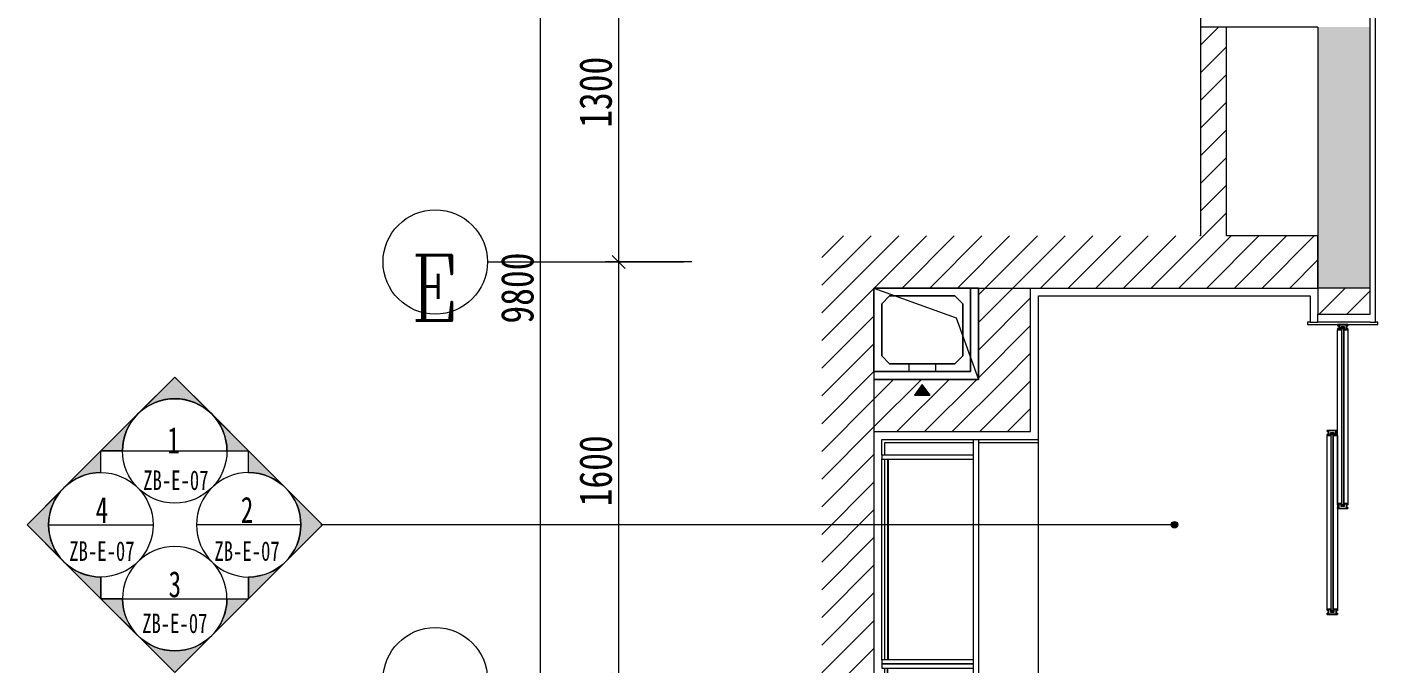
# Model space of a CAD drawing. Header units: millimetres. Extents: x 2743 to 23161, y 1473 to 16816.
# Drawn here: x 2747 to 7920, y 7395 to 9835 of the extents above; entities that cross this region are included whole.
import ezdxf

# ---------------------------------------------------------------- set-up
doc = ezdxf.new("R2010")
doc.units = ezdxf.units.MM
for name, color, linetype, lineweight, true_color in [('A-ANNO-DIMS-1', 7, 'Continuous', 13, 0x008000), ('A-DETL-1', 7, 'Continuous', 18, 0x848400), ('A-DETL-GENF-5', 9, 'Continuous', 5, 0x808080), ('A-DETL-GENF-7', 7, 'Continuous', 5, 0xff8000), ('A-DETL-GENF-8', 7, 'Continuous', 5, 0x656565), ('A-DOOR', 30, 'Continuous', 9, 0xff7f00), ('A-新建墙体', 7, 'Continuous', 18, 0x848400), ('A-新建墙体-1', 9, 'Continuous', 18, 0x808080), ('A-新建墙体-2', 9, 'Continuous', 5, 0x808080), ('A-新建墙体-3', 7, 'Continuous', 9, 0xff8080), ('G-ANNO-SYMB-1', 7, 'Continuous', 5, 0x008000), ('G-ANNO-SYMB-2', 7, 'Continuous', 5, 0xc0c0c0), ('G-ANNO-TEXT-1', 7, 'Continuous', 5, 0x008000), ('Q-CASE', 7, 'Continuous', 9, 0x7f5f3f), ('Q-CASE-1', 7, 'Continuous', 9, 0x7f603f), ('Q-CASE-2', 7, 'Continuous', 5, 0x7f603f), ('Q-CASE-3', 7, 'Continuous', 5, 0x7f5f3f), ('Q-SPCQ-1', 7, 'Continuous', 18, 0x848400), ('S-GRID-1', 7, 'Continuous', 13, 0xc0c0c0), ('S-GRID-IDEN', 7, 'Continuous', 5, 0xc0c0c0), ('S-GRID-IDEN-1', 7, 'Continuous', 5, 0x008000)]:
    doc.layers.add(name, color=color, linetype=linetype, lineweight=lineweight, true_color=true_color)
doc.styles.add('Complex', font='complex_.ttf', dxfattribs={"width": 0.8, "height": 250})
doc.styles.add('华文细黑', font='STXIHEI.TTF', dxfattribs={"width": 0.7, "height": 75})
doc.styles.add('华文细黑_1', font='STXIHEI.TTF', dxfattribs={"width": 0.7, "height": 100})
doc.styles.add('宋体', font='', dxfattribs={"width": 0.8, "height": 125})
doc.styles.get('宋体').set_extended_font_data('SimSun')
doc.dimstyles.new('轴网尺寸标注', dxfattribs={"dimscale": 304.8, "dimtxt": 157.261586, "dimasz": 0.164042, "dimexe": 0.164042, "dimexo": 0.0625, "dimgap": 0.082021, "dimtad": 1, "dimdec": 0, "dimzin": 0, "dimdsep": 46, "dimtxsty": '宋体', "dimblk1": 'OBLIQUE', "dimblk2": 'OBLIQUE', "dimsah": 1, "dimcen": 0.09, "dimdle": 0.164042, "dimazin": 0, "dimtfac": 1, "dimtdec": 4, "dimtix": 1, "dimtmove": 0, "dimatfit": 3, "dimfxl": 0.984252, "dimfxlon": 1, "dimtvp": 1, "dimtolj": 1, "dimtzin": 0, "dimlwd": 13, "dimlwe": 13, "dimarcsym": 2})
pattern_1 = [(45, (7626.65, 1984.6), (-53.033, 53.033), [])]
pattern_2 = [(314.454, (-1808082.486, -492979.156), (529.996800693349, -540.002740038247), [7.071, -1477.92]), (45, (-1808082.486, -492989.156), (9.9999041, 19.9998082), [7.004, -21.281]), (314.454, (-1808082.486, -492989.156), (529.996800693349, -540.002740038247), [7.071, -1477.92]), (45, (-1808082.486, -492999.156), (9.9999041, 19.9998082), [7.004, -21.281])]

# ---------------------------------------------------------------- blocks, each defined once
blk = doc.blocks.new('JZ-I-L型台面_薄台面 - 标准-14989255-02平面布置及立面索引')
at = {"layer": 'Q-CASE-2'}
for p, q in [((56.7, -12), (56.7, -350)), ((56.7, -12), (124.7, -12)), ((140.7, -12), (458.7, -12)), ((490.7, -12), (1258.7, -12)), ((1290.7, -12), (1488.7, -12)), ((1504.7, -12), (1944.7, -12)), ((1960.7, -12), (2158.7, -12)), ((2190.7, -12), (2958.7, -12)), ((2974.7, -12), (3022.7, -12)), ((3022.7, -12), (3022.7, -350)), ((56.7, -370), (56.7, -1640)), ((3022.7, -370), (3022.7, -600)), ((644.7, -600), (644.7, -1630)), ((644.7, -600), (3034.7, -600)), ((644.7, -1630), (644.7, -600)), ((644.7, -600), (3022.7, -600)), ((3022.7, -600), (3034.7, -600))]:
    blk.add_line(p, q, dxfattribs=at)
blk = doc.blocks.new('LH-I-橱柜吊柜_烟机吊柜-500_900宽 - 宽900x深370x高700-13371150-02平面布置及立面索引')
at = {"layer": 'Q-CASE-2'}
for p, q in [((-434, 0), (-450, 0)), ((-450, 0), (-450, -350)), ((-434, -350), (-434, 0)), ((-220, 0), (-236, 0)), ((-236, 0), (-236, -350)), ((-220, -350), (-220, 0)), ((236, 0), (220, 0)), ((220, 0), (220, -350)), ((236, -350), (236, 0)), ((450, 0), (434, 0)), ((434, 0), (434, -350)), ((450, -350), (450, 0)), ((-236, -20.5), (-434, -20.5)), ((-434, -23.5), (-236, -23.5)), ((434, -20.5), (236, -20.5)), ((236, -23.5), (434, -23.5))]:
    blk.add_line(p, q, dxfattribs=at)
blk = doc.blocks.new('LH-I-装饰板 - 标准-14738857-02平面布置及立面索引')
at = {"layer": 'Q-CASE-3'}
for p, q in [((-10, 2990), (10, 2990)), ((-10, 2990), (-10, 0)), ((10, 2990), (10, 0)), ((10, 0), (-10, 0))]:
    blk.add_line(p, q, dxfattribs=at)
blk = doc.blocks.new('LH-I-橱柜吊柜_对开吊柜-600_1100宽 - 宽800x深370x高700-14739278-02平面布置及立面索引')
at = {"layer": 'Q-CASE-2'}
for p, q in [((-400, 350), (-400, 0)), ((-384, 0), (-384, 350)), ((384, 350), (384, 0)), ((400, 0), (400, 350)), ((-400, 0), (-384, 0)), ((384, 25), (-384, 25)), ((-384, 22), (384, 22)), ((384, 0), (400, 0))]:
    blk.add_line(p, q, dxfattribs=at)
blk = doc.blocks.new('JZ-I-金属门套_门楣 - JZ-I-金属门套_门楣 2-15087348-02平面布置及立面索引')
at = {"layer": 'A-DOOR'}
for p, q in [((-1410, 20), (-1420, 20)), ((-1420, 20), (-1420, 10)), ((-1410, -95), (-1410, 20)), ((1420, 20), (1410, 20)), ((1410, 20), (1410, -95)), ((1420, 10), (1420, 20)), ((-1420, -10), (-1420, -210)), ((1420, -210), (1420, -10)), ((-1410, -250), (-1410, -135)), ((1410, -135), (1410, -250)), ((-1420, -240), (-1420, -250)), ((-1420, -250), (-1410, -250)), ((1410, -250), (1420, -250)), ((1420, -250), (1420, -240))]:
    blk.add_line(p, q, dxfattribs=at)
blk = doc.blocks.new('JZ-A-烟道-成品_1_ - 烟道 370X450-14132254-02平面布置及立面索引')
at = {"layer": 'A-DETL-1'}
blk.add_hatch(color=256, dxfattribs=at).paths.add_polyline_path([(250, 30), (210, 0), (250, -30)], flags=0)
for p, q in [((190, 215), (-160, 215)), ((-160, 215), (-160, -185)), ((-45.6, 129.2), (190, 215)), ((190, -185), (190, 215)), ((160, 185), (-160, 185)), ((-160, 185), (-160, -185)), ((160, 185), (-160, 185)), ((-160, 185), (-160, -185)), ((-160, -185), (-160, 185)), ((-160, 185), (160, 185)), ((160, 50), (160, 185)), ((160, -185), (160, 185)), ((160, 185), (160, -185)), ((-160, -185), (-45.6, 129.2)), ((-130, 125), (-100, 155)), ((-130, 125), (-100, 155)), ((-100, 155), (-130, 125)), ((-130, -125), (-130, 125)), ((-130, -125), (-130, 125)), ((-130, 125), (-130, -125)), ((-100, 155), (100, 155)), ((-100, 155), (100, 155)), ((100, 155), (-100, 155)), ((100, 155), (130, 125)), ((100, 155), (130, 125)), ((130, 125), (100, 155)), ((130, 125), (130, 50)), ((130, 125), (130, -125)), ((130, -125), (130, 125)), ((130, 50), (160, 50)), ((250, 30), (210, 0)), ((210, 0), (250, -30)), ((250, -30), (250, 30)), ((160, -50), (130, -50)), ((130, -50), (130, -125)), ((160, -185), (160, -50)), ((-100, -155), (-130, -125)), ((-100, -155), (-130, -125)), ((-130, -125), (-100, -155)), ((100, -155), (-100, -155)), ((100, -155), (-100, -155)), ((-100, -155), (100, -155)), ((130, -125), (100, -155)), ((130, -125), (100, -155)), ((100, -155), (130, -125)), ((-160, -185), (190, -185)), ((-160, -185), (160, -185)), ((-160, -185), (160, -185)), ((160, -185), (-160, -185))]:
    blk.add_line(p, q, dxfattribs=at)
blk = doc.blocks.new('JZ-I-推拉门扇 - JZ-I-推拉门扇-15088437-02平面布置及立面索引')
at = {"layer": 'A-DETL-GENF-8'}
h = blk.add_hatch(color=256, dxfattribs=at)
h.paths.add_polyline_path([(-6, 332.5), (-6, 342.5), (6, 342.5), (6, 332.5), (20, 332.5), (20, 337.5), (15, 337.5), (15, 347.5), (20, 347.5), (20, 352.5), (-20, 352.5), (-20, 347.5), (-15, 347.5), (-15, 337.5), (-20, 337.5), (-20, 332.5)], flags=0)
h.paths.add_polyline_path([(-7, 333.5), (-19, 333.5), (-19, 336.5), (-14, 336.5), (-14, 348.5), (-19, 348.5), (-19, 351.5), (19, 351.5), (19, 348.5), (14, 348.5), (14, 336.5), (19, 336.5), (19, 333.5), (7, 333.5), (7, 343.5), (-7, 343.5)], flags=0)
h = blk.add_hatch(color=256, dxfattribs=at)
h.paths.add_polyline_path([(-6, 332.5), (-5, 336.5), (-5.9, 339.6), (-6, 333.5)], flags=0)
h.paths.add_polyline_path([(-5, 336.5), (-4, 337.5), (-4.6, 338.4)], flags=0)
h = blk.add_hatch(dxfattribs=at)
h.set_pattern_fill('FP_6', color=256, style=0, pattern_type=2)
h.set_pattern_definition(pattern_2)
h.paths.add_polyline_path([(4, -337.5), (5, -336.5), (5, 336.5), (4, 337.5), (-4, 337.5), (-5, 336.5), (-5, -336.5), (-4, -337.5)], flags=0)
h = blk.add_hatch(color=256, dxfattribs=at)
h.paths.add_polyline_path([(5, 336.5), (4.6, 338.4), (4, 337.5)], flags=0)
h.paths.add_polyline_path([(6, 332.5), (5.9, 339.6), (5, 336.5), (5.7, 333.5)], flags=0)
h = blk.add_hatch(color=256, dxfattribs=at)
h.paths.add_polyline_path([(-20, -352.5), (20, -352.5), (20, -347.5), (15, -347.5), (15, -337.5), (20, -337.5), (20, -332.5), (6, -332.5), (6, -342.5), (-6, -342.5), (-6, -332.5), (-20, -332.5), (-20, -337.5), (-15, -337.5), (-15, -347.5), (-20, -347.5)], flags=0)
h.paths.add_polyline_path([(-19, -351.5), (-19, -348.5), (-14, -348.5), (-14, -336.5), (-19, -336.5), (-19, -333.5), (-7, -333.5), (-7, -343.5), (7, -343.5), (7, -333.5), (19, -333.5), (19, -336.5), (14, -336.5), (14, -348.5), (19, -348.5), (19, -351.5)], flags=0)
h = blk.add_hatch(color=256, dxfattribs=at)
h.paths.add_polyline_path([(-5.9, -339.6), (-5, -336.5), (-6, -333.5)], flags=0)
h.paths.add_polyline_path([(-4.6, -338.4), (-4, -337.5), (-5, -336.5)], flags=0)
h = blk.add_hatch(color=256, dxfattribs=at)
h.paths.add_polyline_path([(5, -336.5), (4, -337.5), (4.6, -338.4)], flags=0)
h.paths.add_polyline_path([(5.9, -339.6), (5.7, -333.5), (5, -336.5)], flags=0)
at = {"layer": 'A-DETL-GENF-5'}
for p, q in [((-4, -337.5), (-4, 337.5)), ((4, -337.5), (4, 337.5))]:
    blk.add_line(p, q, dxfattribs=at)
at = {"layer": 'A-DETL-GENF-7'}
for p, q in [((20, 352.5), (-20, 352.5)), ((-20, 352.5), (-20, 347.5)), ((-20, 352.5), (-20, 347.5)), ((20, 352.5), (-20, 352.5)), ((-20, 347.5), (-15, 347.5)), ((-20, 347.5), (-15, 347.5)), ((-15, 337.5), (-20, 337.5)), ((-20, 337.5), (-20, 332.5)), ((-20, 337.5), (-20, 332.5)), ((-15, 337.5), (-20, 337.5)), ((-20, 332.5), (-6, 332.5)), ((-20, 332.5), (-6, 332.5)), ((-20, -52.5), (-20, 332.5)), ((-19, 348.5), (-19, 351.5)), ((-19, 351.5), (19, 351.5)), ((-19, 351.5), (-19, 348.5)), ((19, 351.5), (-19, 351.5)), ((-14, 348.5), (-19, 348.5)), ((-19, 348.5), (-14, 348.5)), ((-19, 333.5), (-19, 336.5)), ((-19, 336.5), (-14, 336.5)), ((-19, 336.5), (-19, 333.5)), ((-14, 336.5), (-19, 336.5)), ((-7, 333.5), (-19, 333.5)), ((-19, 333.5), (-7, 333.5)), ((-15, 347.5), (-15, 337.5)), ((-15, 347.5), (-15, 337.5)), ((-14, 336.5), (-14, 348.5)), ((-14, 348.5), (-14, 336.5)), ((7, 343.5), (-7, 343.5)), ((-7, 343.5), (-7, 333.5)), ((-7, 343.5), (7, 343.5)), ((-7, 333.5), (-7, 343.5)), ((-6, 332.5), (-6, 342.5)), ((-6, 342.5), (6, 342.5)), ((-6, 342.5), (6, 342.5)), ((-6, 332.5), (-6, 342.5)), ((-5, 336.5), (-4, 337.5)), ((-4, 337.5), (-5, 336.5)), ((-5, 336.5), (-5, -336.5)), ((-5, 331.3), (-5, 336.5)), ((-5, 336.5), (-5, -336.5)), ((4, 337.5), (-4, 337.5)), ((-4, 337.5), (0, 337.5)), ((4, 337.5), (-4, 337.5)), ((0, 337.5), (4, 337.5)), ((4, 337.5), (5, 336.5)), ((5, 336.5), (4, 337.5)), ((5, -336.5), (5, 336.5)), ((5, 336.5), (5, 331.3)), ((5, -336.5), (5, 336.5)), ((6, 342.5), (6, 332.5)), ((6, 342.5), (6, 332.5)), ((6, 332.5), (20, 332.5)), ((6, 332.5), (20, 332.5)), ((7, 333.5), (7, 343.5)), ((7, 343.5), (7, 333.5)), ((19, 333.5), (7, 333.5)), ((7, 333.5), (19, 333.5)), ((19, 348.5), (14, 348.5)), ((14, 348.5), (14, 336.5)), ((14, 348.5), (19, 348.5)), ((14, 336.5), (14, 348.5)), ((14, 336.5), (19, 336.5)), ((19, 336.5), (14, 336.5)), ((15, 337.5), (15, 347.5)), ((15, 347.5), (20, 347.5)), ((15, 347.5), (20, 347.5)), ((15, 337.5), (15, 347.5)), ((20, 337.5), (15, 337.5)), ((20, 337.5), (15, 337.5)), ((19, 351.5), (19, 348.5)), ((19, 348.5), (19, 351.5)), ((19, 336.5), (19, 333.5)), ((19, 333.5), (19, 336.5)), ((20, 347.5), (20, 352.5)), ((20, 347.5), (20, 352.5)), ((20, 332.5), (20, 337.5)), ((20, 332.5), (20, 337.5)), ((20, 332.5), (20, -332.5)), ((-20, -67.5), (-20, -57.5)), ((-20, -332.5), (-20, -72.5)), ((-6, -332.5), (-20, -332.5)), ((-20, -332.5), (-20, -337.5)), ((-20, -332.5), (-6, -332.5)), ((-20, -337.5), (-20, -332.5)), ((-20, -337.5), (-15, -337.5)), ((-15, -337.5), (-20, -337.5)), ((-15, -347.5), (-20, -347.5)), ((-20, -347.5), (-20, -352.5)), ((-20, -347.5), (-15, -347.5)), ((-20, -352.5), (-20, -347.5)), ((-20, -352.5), (20, -352.5)), ((20, -352.5), (-20, -352.5)), ((-19, -336.5), (-19, -333.5)), ((-19, -333.5), (-7, -333.5)), ((-19, -333.5), (-7, -333.5)), ((-19, -336.5), (-19, -333.5)), ((-14, -336.5), (-19, -336.5)), ((-14, -336.5), (-19, -336.5)), ((-19, -351.5), (-19, -348.5)), ((-19, -348.5), (-14, -348.5)), ((-19, -348.5), (-14, -348.5)), ((-19, -351.5), (-19, -348.5)), ((19, -351.5), (-19, -351.5)), ((19, -351.5), (-19, -351.5)), ((-15, -337.5), (-15, -347.5)), ((-15, -347.5), (-15, -337.5)), ((-14, -348.5), (-14, -336.5)), ((-14, -348.5), (-14, -336.5)), ((-7, -333.5), (-7, -343.5)), ((-7, -333.5), (-7, -343.5)), ((-7, -343.5), (7, -343.5)), ((-7, -343.5), (7, -343.5)), ((-6, -342.5), (-6, -332.5)), ((-6, -332.5), (-6, -342.5)), ((6, -342.5), (-6, -342.5)), ((-6, -342.5), (6, -342.5)), ((-5, -336.5), (-5, -331.3)), ((-4, -337.5), (-5, -336.5)), ((-5, -336.5), (-4, -337.5)), ((-4, -337.5), (4, -337.5)), ((0, -337.5), (-4, -337.5)), ((-4, -337.5), (4, -337.5)), ((4, -337.5), (0, -337.5)), ((5, -336.5), (4, -337.5)), ((4, -337.5), (5, -336.5)), ((5, -331.3), (5, -336.5)), ((20, -332.5), (6, -332.5)), ((6, -332.5), (6, -342.5)), ((6, -332.5), (20, -332.5)), ((6, -342.5), (6, -332.5)), ((7, -343.5), (7, -333.5)), ((7, -333.5), (19, -333.5)), ((7, -333.5), (19, -333.5)), ((7, -343.5), (7, -333.5)), ((19, -336.5), (14, -336.5)), ((14, -336.5), (14, -348.5)), ((14, -336.5), (14, -348.5)), ((19, -336.5), (14, -336.5)), ((14, -348.5), (19, -348.5)), ((14, -348.5), (19, -348.5)), ((15, -347.5), (15, -337.5)), ((15, -337.5), (20, -337.5)), ((15, -337.5), (15, -347.5)), ((20, -337.5), (15, -337.5)), ((20, -347.5), (15, -347.5)), ((15, -347.5), (20, -347.5)), ((19, -333.5), (19, -336.5)), ((19, -333.5), (19, -336.5)), ((19, -348.5), (19, -351.5)), ((19, -348.5), (19, -351.5)), ((20, -337.5), (20, -332.5)), ((20, -332.5), (20, -337.5)), ((20, -352.5), (20, -347.5)), ((20, -347.5), (20, -352.5))]:
    blk.add_line(p, q, dxfattribs=at)
for centre, start, end in [((-6.3, 331.3), 359.635, 78.164), ((-6.3, 331.3), 359.635, 78.164), ((6.3, 331.3), 101.836, 179.635), ((6.3, 331.3), 101.836, 180.365), ((-6.3, -331.3), 281.836, 0.365), ((-6.3, -331.3), 281.836, 0.365), ((6.3, -331.3), 180.365, 258.164), ((6.3, -331.3), 179.635, 258.164)]:
    blk.add_arc(centre, 1.26, start, end, dxfattribs=at)
for centre, major_axis in [((0, 340), (-6, 0)), ((0, -340), (6, 0))]:
    blk.add_ellipse(centre, major_axis=major_axis, ratio=0.416667, dxfattribs=at)
for points, knots in [([(-6, 340), (-6, 340.1), (-5.9, 340.4), (-5.7, 340.9), (-5.2, 341.3), (-4.4, 341.7), (-2.8, 342.3), (-1.1, 342.5), (0, 342.5)], [0, 0, 0, 0, 0.111111, 0.222222, 0.333333, 0.444444, 0.666667, 1, 1, 1, 1]), ([(0, 337.5), (-1.4, 337.5), (-3.6, 337.8), (-5.6, 338.9), (-6, 339.6), (-6, 340)], [0, 0, 0, 0, 0.444444, 0.722222, 1, 1, 1, 1]), ([(0, 342.5), (1.4, 342.5), (3.6, 342.2), (5.6, 341.1), (6, 340.4), (6, 340)], [0, 0, 0, 0, 0.444444, 0.722222, 1, 1, 1, 1]), ([(6, 340), (6, 339.9), (5.9, 339.6), (5.7, 339.1), (5.2, 338.7), (4.4, 338.3), (2.8, 337.7), (1.1, 337.5), (0, 337.5)], [0, 0, 0, 0, 0.111111, 0.222222, 0.333333, 0.444444, 0.666667, 1, 1, 1, 1]), ([(-6, -340), (-6, -339.9), (-5.9, -339.6), (-5.7, -339.1), (-5.2, -338.7), (-4.4, -338.3), (-2.8, -337.7), (-1.1, -337.5), (0, -337.5)], [0, 0, 0, 0, 0.111111, 0.222222, 0.333333, 0.444444, 0.666667, 1, 1, 1, 1]), ([(0, -342.5), (-1.4, -342.5), (-3.6, -342.2), (-5.6, -341.1), (-6, -340.4), (-6, -340)], [0, 0, 0, 0, 0.444444, 0.722222, 1, 1, 1, 1]), ([(0, -337.5), (1.4, -337.5), (3.6, -337.8), (5.6, -338.9), (6, -339.6), (6, -340)], [0, 0, 0, 0, 0.444444, 0.722222, 1, 1, 1, 1]), ([(6, -340), (6, -340.1), (5.9, -340.4), (5.7, -340.9), (5.2, -341.3), (4.4, -341.7), (2.8, -342.3), (1.1, -342.5), (0, -342.5)], [0, 0, 0, 0, 0.111111, 0.222222, 0.333333, 0.444444, 0.666667, 1, 1, 1, 1])]:
    blk.add_open_spline(points, degree=3, knots=knots, dxfattribs=at)
blk = doc.blocks.new('JZ-I-推拉门扇 - JZ-I-推拉门扇-V20-02平面布置及立面索引')
at = {"layer": 'A-DETL-GENF-8'}
h = blk.add_hatch(color=256, dxfattribs=at)
h.paths.add_polyline_path([(-6, 332.5), (-6, 342.5), (6, 342.5), (6, 332.5), (20, 332.5), (20, 337.5), (15, 337.5), (15, 347.5), (20, 347.5), (20, 352.5), (-20, 352.5), (-20, 347.5), (-15, 347.5), (-15, 337.5), (-20, 337.5), (-20, 332.5)], flags=0)
h.paths.add_polyline_path([(-7, 333.5), (-19, 333.5), (-19, 336.5), (-14, 336.5), (-14, 348.5), (-19, 348.5), (-19, 351.5), (19, 351.5), (19, 348.5), (14, 348.5), (14, 336.5), (19, 336.5), (19, 333.5), (7, 333.5), (7, 343.5), (-7, 343.5)], flags=0)
h = blk.add_hatch(color=256, dxfattribs=at)
h.paths.add_polyline_path([(-6, 332.5), (-5, 336.5), (-5.9, 339.6), (-6, 333.5)], flags=0)
h.paths.add_polyline_path([(-5, 336.5), (-4, 337.5), (-4.6, 338.4)], flags=0)
h = blk.add_hatch(dxfattribs=at)
h.set_pattern_fill('FP_6', color=256, style=0, pattern_type=2)
h.set_pattern_definition(pattern_2)
h.paths.add_polyline_path([(4, -337.5), (5, -336.5), (5, 336.5), (4, 337.5), (-4, 337.5), (-5, 336.5), (-5, -336.5), (-4, -337.5)], flags=0)
h = blk.add_hatch(color=256, dxfattribs=at)
h.paths.add_polyline_path([(5, 336.5), (4.6, 338.4), (4, 337.5)], flags=0)
h.paths.add_polyline_path([(6, 332.5), (5.9, 339.6), (5, 336.5), (5.7, 333.5)], flags=0)
h = blk.add_hatch(color=256, dxfattribs=at)
h.paths.add_polyline_path([(-20, -352.5), (20, -352.5), (20, -347.5), (15, -347.5), (15, -337.5), (20, -337.5), (20, -332.5), (6, -332.5), (6, -342.5), (-6, -342.5), (-6, -332.5), (-20, -332.5), (-20, -337.5), (-15, -337.5), (-15, -347.5), (-20, -347.5)], flags=0)
h.paths.add_polyline_path([(-19, -351.5), (-19, -348.5), (-14, -348.5), (-14, -336.5), (-19, -336.5), (-19, -333.5), (-7, -333.5), (-7, -343.5), (7, -343.5), (7, -333.5), (19, -333.5), (19, -336.5), (14, -336.5), (14, -348.5), (19, -348.5), (19, -351.5)], flags=0)
h = blk.add_hatch(color=256, dxfattribs=at)
h.paths.add_polyline_path([(-5.9, -339.6), (-5, -336.5), (-6, -333.5)], flags=0)
h.paths.add_polyline_path([(-4.6, -338.4), (-4, -337.5), (-5, -336.5)], flags=0)
h = blk.add_hatch(color=256, dxfattribs=at)
h.paths.add_polyline_path([(5, -336.5), (4, -337.5), (4.6, -338.4)], flags=0)
h.paths.add_polyline_path([(5.9, -339.6), (5.7, -333.5), (5, -336.5)], flags=0)
at = {"layer": 'A-DETL-GENF-5'}
for p, q in [((-4, -337.5), (-4, 337.5)), ((4, -337.5), (4, 337.5))]:
    blk.add_line(p, q, dxfattribs=at)
at = {"layer": 'A-DETL-GENF-7'}
for p, q in [((20, 352.5), (-20, 352.5)), ((-20, 352.5), (-20, 347.5)), ((-20, 352.5), (-20, 347.5)), ((20, 352.5), (-20, 352.5)), ((-20, 347.5), (-15, 347.5)), ((-20, 347.5), (-15, 347.5)), ((-15, 337.5), (-20, 337.5)), ((-20, 337.5), (-20, 332.5)), ((-20, 337.5), (-20, 332.5)), ((-15, 337.5), (-20, 337.5)), ((-20, 332.5), (-6, 332.5)), ((-20, 332.5), (-6, 332.5)), ((-20, -332.5), (-20, 332.5)), ((-19, 348.5), (-19, 351.5)), ((-19, 351.5), (19, 351.5)), ((-19, 351.5), (-19, 348.5)), ((19, 351.5), (-19, 351.5)), ((-14, 348.5), (-19, 348.5)), ((-19, 348.5), (-14, 348.5)), ((-19, 333.5), (-19, 336.5)), ((-19, 336.5), (-14, 336.5)), ((-19, 336.5), (-19, 333.5)), ((-14, 336.5), (-19, 336.5)), ((-7, 333.5), (-19, 333.5)), ((-19, 333.5), (-7, 333.5)), ((-15, 347.5), (-15, 337.5)), ((-15, 347.5), (-15, 337.5)), ((-14, 336.5), (-14, 348.5)), ((-14, 348.5), (-14, 336.5)), ((7, 343.5), (-7, 343.5)), ((-7, 343.5), (-7, 333.5)), ((-7, 343.5), (7, 343.5)), ((-7, 333.5), (-7, 343.5)), ((-6, 332.5), (-6, 342.5)), ((-6, 342.5), (6, 342.5)), ((-6, 342.5), (6, 342.5)), ((-6, 332.5), (-6, 342.5)), ((-5, 336.5), (-4, 337.5)), ((-4, 337.5), (-5, 336.5)), ((-5, 336.5), (-5, -336.5)), ((-5, 331.3), (-5, 336.5)), ((-5, 336.5), (-5, -336.5)), ((4, 337.5), (-4, 337.5)), ((-4, 337.5), (0, 337.5)), ((4, 337.5), (-4, 337.5)), ((0, 337.5), (4, 337.5)), ((4, 337.5), (5, 336.5)), ((5, 336.5), (4, 337.5)), ((5, -336.5), (5, 336.5)), ((5, 336.5), (5, 331.3)), ((5, -336.5), (5, 336.5)), ((6, 342.5), (6, 332.5)), ((6, 342.5), (6, 332.5)), ((6, 332.5), (20, 332.5)), ((6, 332.5), (20, 332.5)), ((7, 333.5), (7, 343.5)), ((7, 343.5), (7, 333.5)), ((19, 333.5), (7, 333.5)), ((7, 333.5), (19, 333.5)), ((19, 348.5), (14, 348.5)), ((14, 348.5), (14, 336.5)), ((14, 348.5), (19, 348.5)), ((14, 336.5), (14, 348.5)), ((14, 336.5), (19, 336.5)), ((19, 336.5), (14, 336.5)), ((15, 337.5), (15, 347.5)), ((15, 347.5), (20, 347.5)), ((15, 347.5), (20, 347.5)), ((15, 337.5), (15, 347.5)), ((20, 337.5), (15, 337.5)), ((20, 337.5), (15, 337.5)), ((19, 351.5), (19, 348.5)), ((19, 348.5), (19, 351.5)), ((19, 336.5), (19, 333.5)), ((19, 333.5), (19, 336.5)), ((20, 347.5), (20, 352.5)), ((20, 347.5), (20, 352.5)), ((20, 332.5), (20, 337.5)), ((20, 332.5), (20, 337.5)), ((20, 332.5), (20, -332.5)), ((-6, -332.5), (-20, -332.5)), ((-20, -332.5), (-20, -337.5)), ((-20, -332.5), (-6, -332.5)), ((-20, -337.5), (-20, -332.5)), ((-20, -337.5), (-15, -337.5)), ((-15, -337.5), (-20, -337.5)), ((-15, -347.5), (-20, -347.5)), ((-20, -347.5), (-20, -352.5)), ((-20, -347.5), (-15, -347.5)), ((-20, -352.5), (-20, -347.5)), ((-20, -352.5), (20, -352.5)), ((20, -352.5), (-20, -352.5)), ((-19, -336.5), (-19, -333.5)), ((-19, -333.5), (-7, -333.5)), ((-19, -333.5), (-7, -333.5)), ((-19, -336.5), (-19, -333.5)), ((-14, -336.5), (-19, -336.5)), ((-14, -336.5), (-19, -336.5)), ((-19, -351.5), (-19, -348.5)), ((-19, -348.5), (-14, -348.5)), ((-19, -348.5), (-14, -348.5)), ((-19, -351.5), (-19, -348.5)), ((19, -351.5), (-19, -351.5)), ((19, -351.5), (-19, -351.5)), ((-15, -337.5), (-15, -347.5)), ((-15, -347.5), (-15, -337.5)), ((-14, -348.5), (-14, -336.5)), ((-14, -348.5), (-14, -336.5)), ((-7, -333.5), (-7, -343.5)), ((-7, -333.5), (-7, -343.5)), ((-7, -343.5), (7, -343.5)), ((-7, -343.5), (7, -343.5)), ((-6, -342.5), (-6, -332.5)), ((-6, -332.5), (-6, -342.5)), ((6, -342.5), (-6, -342.5)), ((-6, -342.5), (6, -342.5)), ((-5, -336.5), (-5, -331.3)), ((-4, -337.5), (-5, -336.5)), ((-5, -336.5), (-4, -337.5)), ((-4, -337.5), (4, -337.5)), ((0, -337.5), (-4, -337.5)), ((-4, -337.5), (4, -337.5)), ((4, -337.5), (0, -337.5)), ((5, -336.5), (4, -337.5)), ((4, -337.5), (5, -336.5)), ((5, -331.3), (5, -336.5)), ((20, -332.5), (6, -332.5)), ((6, -332.5), (6, -342.5)), ((6, -332.5), (20, -332.5)), ((6, -342.5), (6, -332.5)), ((7, -343.5), (7, -333.5)), ((7, -333.5), (19, -333.5)), ((7, -333.5), (19, -333.5)), ((7, -343.5), (7, -333.5)), ((19, -336.5), (14, -336.5)), ((14, -336.5), (14, -348.5)), ((14, -336.5), (14, -348.5)), ((19, -336.5), (14, -336.5)), ((14, -348.5), (19, -348.5)), ((14, -348.5), (19, -348.5)), ((15, -347.5), (15, -337.5)), ((15, -337.5), (20, -337.5)), ((15, -337.5), (15, -347.5)), ((20, -337.5), (15, -337.5)), ((20, -347.5), (15, -347.5)), ((15, -347.5), (20, -347.5)), ((19, -333.5), (19, -336.5)), ((19, -333.5), (19, -336.5)), ((19, -348.5), (19, -351.5)), ((19, -348.5), (19, -351.5)), ((20, -337.5), (20, -332.5)), ((20, -332.5), (20, -337.5)), ((20, -352.5), (20, -347.5)), ((20, -347.5), (20, -352.5))]:
    blk.add_line(p, q, dxfattribs=at)
for centre, start, end in [((-6.3, 331.3), 359.635, 78.164), ((-6.3, 331.3), 359.635, 78.164), ((6.3, 331.3), 101.836, 179.635), ((6.3, 331.3), 101.836, 180.365), ((-6.3, -331.3), 281.836, 0.365), ((-6.3, -331.3), 281.836, 0.365), ((6.3, -331.3), 180.365, 258.164), ((6.3, -331.3), 179.635, 258.164)]:
    blk.add_arc(centre, 1.26, start, end, dxfattribs=at)
for centre, major_axis in [((0, 340), (-6, 0)), ((0, -340), (6, 0))]:
    blk.add_ellipse(centre, major_axis=major_axis, ratio=0.416667, dxfattribs=at)
for points, knots in [([(-6, 340), (-6, 340.1), (-5.9, 340.4), (-5.7, 340.9), (-5.2, 341.3), (-4.4, 341.7), (-2.8, 342.3), (-1.1, 342.5), (0, 342.5)], [0, 0, 0, 0, 0.111111, 0.222222, 0.333333, 0.444444, 0.666667, 1, 1, 1, 1]), ([(0, 337.5), (-1.4, 337.5), (-3.6, 337.8), (-5.6, 338.9), (-6, 339.6), (-6, 340)], [0, 0, 0, 0, 0.444444, 0.722222, 1, 1, 1, 1]), ([(0, 342.5), (1.4, 342.5), (3.6, 342.2), (5.6, 341.1), (6, 340.4), (6, 340)], [0, 0, 0, 0, 0.444444, 0.722222, 1, 1, 1, 1]), ([(6, 340), (6, 339.9), (5.9, 339.6), (5.7, 339.1), (5.2, 338.7), (4.4, 338.3), (2.8, 337.7), (1.1, 337.5), (0, 337.5)], [0, 0, 0, 0, 0.111111, 0.222222, 0.333333, 0.444444, 0.666667, 1, 1, 1, 1]), ([(-6, -340), (-6, -339.9), (-5.9, -339.6), (-5.7, -339.1), (-5.2, -338.7), (-4.4, -338.3), (-2.8, -337.7), (-1.1, -337.5), (0, -337.5)], [0, 0, 0, 0, 0.111111, 0.222222, 0.333333, 0.444444, 0.666667, 1, 1, 1, 1]), ([(0, -342.5), (-1.4, -342.5), (-3.6, -342.2), (-5.6, -341.1), (-6, -340.4), (-6, -340)], [0, 0, 0, 0, 0.444444, 0.722222, 1, 1, 1, 1]), ([(0, -337.5), (1.4, -337.5), (3.6, -337.8), (5.6, -338.9), (6, -339.6), (6, -340)], [0, 0, 0, 0, 0.444444, 0.722222, 1, 1, 1, 1]), ([(6, -340), (6, -340.1), (5.9, -340.4), (5.7, -340.9), (5.2, -341.3), (4.4, -341.7), (2.8, -342.3), (1.1, -342.5), (0, -342.5)], [0, 0, 0, 0, 0.111111, 0.222222, 0.333333, 0.444444, 0.666667, 1, 1, 1, 1])]:
    blk.add_open_spline(points, degree=3, knots=knots, dxfattribs=at)
blk = doc.blocks.new('轴网 - LH-A-单圈轴号-6094658-02平面布置及立面索引')
at = {"layer": 'S-GRID-IDEN'}
blk.add_circle((0, 0), 4, dxfattribs=at)
blk = doc.blocks.new('_Oblique')
at = {"color": 0, "linetype": 'ByBlock', "lineweight": -2}
blk.add_line((-0.5, -0.5), (0.5, 0.5), dxfattribs=at)
blk = doc.blocks.new('*D158')
at = {"layer": 'A-ANNO-DIMS-1', "color": 0, "lineweight": 13, "transparency": 16777216}
for p, q in [((5012.2, 10284.6), (5012.2, 8884.6)), ((5293.1, 10234.6), (4962.2, 10234.6)), ((5293.1, 8934.6), (4962.2, 8934.6))]:
    blk.add_line(p, q, dxfattribs=at)
at = {"layer": 'Defpoints', "color": 0, "transparency": 16777216}
for p in [(5312.2, 10234.6), (5012.2, 8934.6), (5312.2, 8934.6)]:
    blk.add_point(p, dxfattribs=at)
at = {"layer": 'A-ANNO-DIMS-1', "color": 0, "lineweight": 13, "transparency": 16777216, "xscale": 50, "yscale": 50, "zscale": 50}
for p, rotation in [((5012.2, 10234.6), 90), ((5012.2, 8934.6), 270)]:
    blk.add_blockref('_Oblique', p, dxfattribs=dict(at, rotation=rotation))
at = {"layer": 'A-ANNO-DIMS-1', "color": 0, "transparency": 16777216, "insert": (4924.7, 9584.6), "char_height": 125, "attachment_point": 5, "rotation": 90, "style": '宋体'}
blk.add_mtext('\\A1;1300', dxfattribs=at)
blk = doc.blocks.new('*D159')
at = {"layer": 'A-ANNO-DIMS-1', "color": 0, "lineweight": 13, "transparency": 16777216}
for p, q in [((5012.2, 8984.6), (5012.2, 7284.6)), ((5293.1, 8934.6), (4962.2, 8934.6)), ((5293.1, 7334.6), (4962.2, 7334.6))]:
    blk.add_line(p, q, dxfattribs=at)
at = {"layer": 'Defpoints', "color": 0, "transparency": 16777216}
for p in [(5312.2, 8934.6), (5012.2, 7334.6), (5312.2, 7334.6)]:
    blk.add_point(p, dxfattribs=at)
at = {"layer": 'A-ANNO-DIMS-1', "color": 0, "lineweight": 13, "transparency": 16777216, "xscale": 50, "yscale": 50, "zscale": 50}
for p, rotation in [((5012.2, 8934.6), 90), ((5012.2, 7334.6), 270)]:
    blk.add_blockref('_Oblique', p, dxfattribs=dict(at, rotation=rotation))
at = {"layer": 'A-ANNO-DIMS-1', "color": 0, "transparency": 16777216, "insert": (4924.7, 8134.6), "char_height": 125, "attachment_point": 5, "rotation": 90, "style": '宋体'}
blk.add_mtext('\\A1;1600', dxfattribs=at)
blk = doc.blocks.new('*D163')
at = {"layer": 'A-ANNO-DIMS-1', "color": 0, "lineweight": 13, "transparency": 16777216}
for p, q in [((4712.2, 13784.6), (4712.2, 3884.6)), ((4993.1, 13734.6), (4662.2, 13734.6)), ((4993.1, 3934.6), (4662.2, 3934.6))]:
    blk.add_line(p, q, dxfattribs=at)
at = {"layer": 'Defpoints', "color": 0, "transparency": 16777216}
for p in [(5012.2, 13734.6), (4712.2, 3934.6), (5012.2, 3934.6)]:
    blk.add_point(p, dxfattribs=at)
at = {"layer": 'A-ANNO-DIMS-1', "color": 0, "lineweight": 13, "transparency": 16777216, "xscale": 50, "yscale": 50, "zscale": 50}
for p, rotation in [((4712.2, 13734.6), 90), ((4712.2, 3934.6), 270)]:
    blk.add_blockref('_Oblique', p, dxfattribs=dict(at, rotation=rotation))
at = {"layer": 'A-ANNO-DIMS-1', "color": 0, "transparency": 16777216, "insert": (4624.7, 8834.6), "char_height": 125, "attachment_point": 5, "rotation": 90, "style": '宋体'}
blk.add_mtext('\\A1;9800', dxfattribs=at)
blk = doc.blocks.new('立面 - 立面标记符号8mm 上-319156-02平面布置及立面索引')
at = {"layer": 'G-ANNO-SYMB-2'}
h = blk.add_hatch(color=256, dxfattribs=at)
edge = h.paths.add_edge_path(flags=0)
edge.add_line((-2.83, 8.49), (0, 11.31))
edge.add_line((0, 11.31), (2.83, 8.49))
edge.add_arc((0, 5.66), 4, 45, 135)
h = blk.add_hatch(color=256, dxfattribs=at)
edge = h.paths.add_edge_path(flags=0)
edge.add_line((5.66, 5.66), (4, 5.66))
edge.add_arc((0, 5.66), 4, 0, 45)
edge.add_line((2.83, 8.49), (5.66, 5.66))
edge = h.paths.add_edge_path(flags=0)
edge.add_line((-5.66, 5.66), (-2.83, 8.49))
edge.add_arc((0, 5.66), 4, 135, 180)
edge.add_line((-4, 5.66), (-5.66, 5.66))
at = {"layer": 'G-ANNO-SYMB-1'}
for p, q in [((0, 11.31), (-5.66, 5.66)), ((0, 11.31), (-2.83, 8.49)), ((0, 11.31), (5.66, 5.66)), ((2.83, 8.49), (0, 11.31)), ((-2.83, 8.49), (-5.66, 5.66)), ((5.66, 5.66), (2.83, 8.49)), ((-4, 5.66), (-5.66, 5.66)), ((-5.66, 5.66), (-4, 5.66)), ((-4, 5.66), (4, 5.66)), ((4, 5.66), (5.66, 5.66)), ((4, 5.66), (5.66, 5.66))]:
    blk.add_line(p, q, dxfattribs=at)
blk.add_circle((0, 5.66), 4, dxfattribs=at)
for start, end in [(45, 135), (135, 180), (0, 45)]:
    blk.add_arc((0, 5.66), 4, start, end, dxfattribs=at)
blk = doc.blocks.new('立面 - 立面标记符号 右 -319154-02平面布置及立面索引')
at = {"layer": 'G-ANNO-SYMB-2'}
h = blk.add_hatch(color=256, dxfattribs=at)
edge = h.paths.add_edge_path(flags=0)
edge.add_line((-2.83, 8.49), (0, 11.31))
edge.add_line((0, 11.31), (2.83, 8.49))
edge.add_arc((0, 5.66), 4, 45, 135)
h = blk.add_hatch(color=256, dxfattribs=at)
edge = h.paths.add_edge_path(flags=0)
edge.add_line((5.66, 5.66), (4, 5.66))
edge.add_arc((0, 5.66), 4, 0, 45)
edge.add_line((2.83, 8.49), (5.66, 5.66))
edge = h.paths.add_edge_path(flags=0)
edge.add_line((-5.66, 5.66), (-2.83, 8.49))
edge.add_arc((0, 5.66), 4, 135, 180)
edge.add_line((-4, 5.66), (-5.66, 5.66))
at = {"layer": 'G-ANNO-SYMB-1'}
for p, q in [((0, 11.31), (-5.66, 5.66)), ((0, 11.31), (-2.83, 8.49)), ((0, 11.31), (5.66, 5.66)), ((2.83, 8.49), (0, 11.31)), ((0, 9.66), (0, 1.66)), ((-2.83, 8.49), (-5.66, 5.66)), ((5.66, 5.66), (2.83, 8.49)), ((-4, 5.66), (-5.66, 5.66)), ((-5.66, 5.66), (-4, 5.66)), ((4, 5.66), (5.66, 5.66)), ((4, 5.66), (5.66, 5.66))]:
    blk.add_line(p, q, dxfattribs=at)
blk.add_circle((0, 5.66), 4, dxfattribs=at)
for start, end in [(45, 135), (135, 180), (0, 45)]:
    blk.add_arc((0, 5.66), 4, start, end, dxfattribs=at)
blk = doc.blocks.new('立面 - 立面标记符号-319155-02平面布置及立面索引')
at = {"layer": 'G-ANNO-SYMB-2'}
h = blk.add_hatch(color=256, dxfattribs=at)
edge = h.paths.add_edge_path(flags=0)
edge.add_line((-2.83, 8.49), (0, 11.31))
edge.add_line((0, 11.31), (2.83, 8.49))
edge.add_arc((0, 5.66), 4, 45, 135)
h = blk.add_hatch(color=256, dxfattribs=at)
edge = h.paths.add_edge_path(flags=0)
edge.add_line((5.66, 5.66), (4, 5.66))
edge.add_arc((0, 5.66), 4, 0, 45)
edge.add_line((2.83, 8.49), (5.66, 5.66))
edge = h.paths.add_edge_path(flags=0)
edge.add_line((-5.66, 5.66), (-2.83, 8.49))
edge.add_arc((0, 5.66), 4, 135, 180)
edge.add_line((-4, 5.66), (-5.66, 5.66))
at = {"layer": 'G-ANNO-SYMB-1'}
for p, q in [((0, 11.31), (-5.66, 5.66)), ((0, 11.31), (-2.83, 8.49)), ((0, 11.31), (5.66, 5.66)), ((2.83, 8.49), (0, 11.31)), ((-2.83, 8.49), (-5.66, 5.66)), ((5.66, 5.66), (2.83, 8.49)), ((-4, 5.66), (-5.66, 5.66)), ((-5.66, 5.66), (-4, 5.66)), ((-4, 5.66), (4, 5.66)), ((4, 5.66), (5.66, 5.66)), ((4, 5.66), (5.66, 5.66))]:
    blk.add_line(p, q, dxfattribs=at)
blk.add_circle((0, 5.66), 4, dxfattribs=at)
for start, end in [(45, 135), (135, 180), (0, 45)]:
    blk.add_arc((0, 5.66), 4, start, end, dxfattribs=at)

msp = doc.modelspace()

# ---------------------------------------------------------------- hatches: boundary and pattern name
at = {"layer": 'A-新建墙体-1'}
msp.add_hatch(color=256, dxfattribs=at).paths.add_polyline_path([(7690.1, 8834.6), (7890.1, 8834.6), (7890.1, 9834.6), (7690.1, 9834.6), (7690.1, 9153.2)], flags=0)
at = {"layer": 'A-新建墙体-2'}
h = msp.add_hatch(dxfattribs=at)
h.set_pattern_fill('FP_1', color=256, style=0, pattern_type=2)
h.set_pattern_definition(pattern_1)
h.paths.add_polyline_path([(7340.1, 9034.6), (7340.1, 9834.6), (7240.1, 9834.6), (7240.1, 9034.6)], flags=0)
h = msp.add_hatch(dxfattribs=at)
h.set_pattern_fill('FP_1', color=256, style=0, pattern_type=2)
h.set_pattern_definition(pattern_1)
h.paths.add_polyline_path([(7576.6, 8834.6), (7690.1, 8834.6), (7690.1, 9034.6), (5790.1, 9034.6), (5790.1, 8834.6), (7238.3, 8834.6)], flags=0)
h = msp.add_hatch(dxfattribs=at)
h.set_pattern_fill('FP_1', color=256, style=0, pattern_type=2)
h.set_pattern_definition(pattern_1)
h.paths.add_polyline_path([(5990.1, 7034.2), (5990.1, 8834.6), (5790.1, 8834.6), (5790.1, 7034.2)], flags=0)
h = msp.add_hatch(dxfattribs=at)
h.set_pattern_fill('FP_1', color=256, style=0, pattern_type=2)
h.set_pattern_definition(pattern_1)
h.paths.add_polyline_path([(6590.1, 8484.6), (6590.1, 8834.6), (6390.1, 8834.6), (6390.1, 8484.6)], flags=0)
h = msp.add_hatch(dxfattribs=at)
h.set_pattern_fill('FP_1', color=256, style=0, pattern_type=2)
h.set_pattern_definition(pattern_1)
h.paths.add_polyline_path([(7890.1, 5234.6), (7890.1, 5834.6), (7690.1, 5834.6), (7690.1, 5234.6)], flags=0)
h.paths.add_polyline_path([(7890.1, 8734.6), (7890.1, 8834.6), (7690.1, 8834.6), (7690.1, 8734.6), (7800.1, 8734.6)], flags=0)
h = msp.add_hatch(dxfattribs=at)
h.set_pattern_fill('FP_1', color=256, style=0, pattern_type=2)
h.set_pattern_definition(pattern_1)
h.paths.add_polyline_path([(6590.1, 8284.6), (6590.1, 8484.6), (5990.1, 8484.3), (5990.1, 8284.6), (6235.9, 8284.6)], flags=0)
h.paths.add_polyline_path([(6205.1, 8424.6), (6145.1, 8424.6), (6175.1, 8464.6)], flags=0)
at = {"layer": 'G-ANNO-TEXT-1'}
h = msp.add_hatch(color=256, dxfattribs=at)
edge = h.paths.add_edge_path(flags=0)
edge.add_arc((7140.7, 7928.2), 12.5, 0, 360)

# ---------------------------------------------------------------- linework, layer by layer
at = {"layer": 'A-新建墙体'}
for p, q in [((7240.1, 10334.6), (7240.1, 9834.6)), ((7890.1, 8734.6), (7890.1, 10034.6)), ((7240.1, 9834.6), (7240.1, 9034.6)), ((7690.1, 9834.6), (7240.1, 9834.6)), ((7340.1, 9034.6), (7340.1, 9834.6)), ((7690.1, 9834.6), (7690.1, 8734.6)), ((7240.1, 9034.6), (7238.3, 9034.6)), ((7690.1, 9034.6), (7340.1, 9034.6)), ((7690.1, 8834.6), (7690.1, 9034.6)), ((6360.1, 8834.6), (7690.1, 8834.6)), ((6390.1, 8834.6), (6390.1, 8484.6)), ((6590.1, 8284.6), (6590.1, 8834.6)), ((7890.1, 8834.6), (7690.1, 8834.6)), ((7690.1, 8734.6), (7890.1, 8734.6)), ((5990.1, 8514.6), (5990.1, 3334.6)), ((6390.1, 8484.6), (5990.1, 8484.6)), ((5990.1, 8284.6), (6590.1, 8284.6))]:
    msp.add_line(p, q, dxfattribs=at)
at = {"layer": 'A-新建墙体-3'}
for p, q in [((7910.1, 8704.6), (7910.1, 10054.6)), ((6620.1, 8254.6), (6620.1, 8804.6)), ((6620.1, 8804.6), (7660.1, 8804.6)), ((7660.1, 8804.6), (7660.1, 8704.6)), ((7690.1, 8834.6), (7690.1, 8834.6)), ((7660.1, 8704.6), (7690.1, 8704.6)), ((7690.1, 8704.6), (7690.1, 8734.6)), ((7890.1, 8704.6), (7910.1, 8704.6)), ((6020.1, 8254.6), (6370.1, 8254.6)), ((6020.1, 8194.6), (6020.1, 8254.6)), ((6390.1, 8254.6), (6620.1, 8254.6)), ((6020.1, 7410.6), (6020.1, 8178.6))]:
    msp.add_line(p, q, dxfattribs=at)
at = {"layer": 'G-ANNO-TEXT-1'}
for p, q in [((3873.7, 7928.2), (3871.3, 7928.2)), ((7140.7, 7928.2), (3873.7, 7928.2))]:
    msp.add_line(p, q, dxfattribs=at)
msp.add_circle((7140.7, 7928.2), 12.5, dxfattribs=at)
at = {"layer": 'S-GRID-1'}
msp.add_line((4510.2, 8934.6), (5260.2, 8934.6), dxfattribs=at)

# ---------------------------------------------------------------- block references
at = {"layer": 'A-DETL-GENF-7'}
for name, p in [('JZ-I-推拉门扇 - JZ-I-推拉门扇-15088437-02平面布置及立面索引', (7785.1, 8342.1)), ('JZ-I-推拉门扇 - JZ-I-推拉门扇-V20-02平面布置及立面索引', (7745.1, 7937.1))]:
    msp.add_blockref(name, p, dxfattribs=at)
at = {"layer": 'A-DOOR', "rotation": 270}
msp.add_blockref('JZ-I-金属门套_门楣 - JZ-I-金属门套_门楣 2-15087348-02平面布置及立面索引', (7900.1, 7284.6), dxfattribs=at)
at = {"layer": 'G-ANNO-SYMB-1', "xscale": 49.99999999999998, "yscale": 49.99999999999998, "zscale": 49.99999999999998}
msp.add_blockref('立面 - 立面标记符号8mm 上-319156-02平面布置及立面索引', (3312.5, 7927.8), dxfattribs=at)
at = {"layer": 'G-ANNO-SYMB-1', "xscale": 49.99999999999998, "yscale": 49.99999999999998, "zscale": 49.99999999999998, "rotation": 89.99999999999955}
msp.add_blockref('立面 - 立面标记符号 右 -319154-02平面布置及立面索引', (3312.5, 7927.8), dxfattribs=at)
at = {"layer": 'G-ANNO-SYMB-1', "extrusion": (0, 0, -1), "xscale": 49.99999999999998, "yscale": 49.99999999999998, "zscale": 49.99999999999998}
for name, rotation in [('立面 - 立面标记符号 右 -319154-02平面布置及立面索引', 90.00000000000031), ('立面 - 立面标记符号-319155-02平面布置及立面索引', 180)]:
    msp.add_blockref(name, (-3312.5, 7927.8), dxfattribs=dict(at, rotation=rotation))
at = {"layer": 'Q-CASE'}
msp.add_blockref('LH-I-装饰板 - 标准-14738857-02平面布置及立面索引', (6380.1, 5264.6), dxfattribs=at)
at = {"layer": 'Q-CASE-1'}
for name, p, rotation in [('JZ-I-L型台面_薄台面 - 标准-14989255-02平面布置及立面索引', (6020.1, 5219.9), 89.99999999999973), ('LH-I-橱柜吊柜_对开吊柜-600_1100宽 - 宽800x深370x高700-14739278-02平面布置及立面索引', (6020.1, 7794.6), 269.9999999999999), ('LH-I-橱柜吊柜_烟机吊柜-500_900宽 - 宽900x深370x高700-13371150-02平面布置及立面索引', (6020.1, 6944.6), 89.99999999999991)]:
    msp.add_blockref(name, p, dxfattribs=dict(at, rotation=rotation))
at = {"layer": 'Q-SPCQ-1', "rotation": 270.0000000000001}
msp.add_blockref('JZ-A-烟道-成品_1_ - 烟道 370X450-14132254-02平面布置及立面索引', (6175.1, 8674.6), dxfattribs=at)
at = {"layer": 'S-GRID-IDEN', "xscale": 49.99999999999998, "yscale": 49.99999999999998, "zscale": 49.99999999999998, "rotation": 269.9999999999994}
for p in [(4310.2, 8934.6), (4310.2, 7334.6)]:
    msp.add_blockref('轴网 - LH-A-单圈轴号-6094658-02平面布置及立面索引', p, dxfattribs=at)

# ---------------------------------------------------------------- texts
at = {"layer": 'G-ANNO-SYMB-2', "attachment_point": 5, "line_spacing_factor": 0.901651}
for s, insert, char_height, width, style in [('\\pxqc,t4.375,8.75,13.125,17.5,21.875,26.25,30.625,35,39.375,43.75,48.125,52.5,56.875,61.25,65.625,70,74.375,78.75,83.125,87.5,91.875,96.25,100.625,105,109.375,113.75,118.125,122.5,126.875,131.25,135.625,140;{1}', (3307.8, 8252.1), 100, 57.75, '华文细黑_1'), ('\\pxqc,t5.83333,11.66667,17.5,23.33333,29.16667,35,40.83333,46.66667,52.5,58.33333,64.16667,70,75.83333,81.66667,87.5,93.33333,99.16667,105,110.83333,116.66667,122.5,128.33333,134.16667,140,145.83333,151.66667,157.5,163.33333,169.16667,175,180.83333,186.66667;{ZB-E-07}', (3316.7, 8098), 75, 252.35, '华文细黑'), ('\\pxqc,t4.375,8.75,13.125,17.5,21.875,26.25,30.625,35,39.375,43.75,48.125,52.5,56.875,61.25,65.625,70,74.375,78.75,83.125,87.5,91.875,96.25,100.625,105,109.375,113.75,118.125,122.5,126.875,131.25,135.625,140;{4}', (3033.5, 7985.2), 100, 57.75, '华文细黑_1'), ('\\pxqc,t4.375,8.75,13.125,17.5,21.875,26.25,30.625,35,39.375,43.75,48.125,52.5,56.875,61.25,65.625,70,74.375,78.75,83.125,87.5,91.875,96.25,100.625,105,109.375,113.75,118.125,122.5,126.875,131.25,135.625,140;{2}', (3589.4, 7985.2), 100, 57.75, '华文细黑_1'), ('\\pxqc,t5.83333,11.66667,17.5,23.33333,29.16667,35,40.83333,46.66667,52.5,58.33333,64.16667,70,75.83333,81.66667,87.5,93.33333,99.16667,105,110.83333,116.66667,122.5,128.33333,134.16667,140,145.83333,151.66667,157.5,163.33333,169.16667,175,180.83333,186.66667;{ZB-E-07}', (3033.5, 7826.6), 75, 252.35, '华文细黑'), ('\\pxqc,t5.83333,11.66667,17.5,23.33333,29.16667,35,40.83333,46.66667,52.5,58.33333,64.16667,70,75.83333,81.66667,87.5,93.33333,99.16667,105,110.83333,116.66667,122.5,128.33333,134.16667,140,145.83333,151.66667,157.5,163.33333,169.16667,175,180.83333,186.66667;{ZB-E-07}', (3589.4, 7826.6), 75, 252.35, '华文细黑'), ('\\pxqc,t4.375,8.75,13.125,17.5,21.875,26.25,30.625,35,39.375,43.75,48.125,52.5,56.875,61.25,65.625,70,74.375,78.75,83.125,87.5,91.875,96.25,100.625,105,109.375,113.75,118.125,122.5,126.875,131.25,135.625,140;{3}', (3312.8, 7699.5), 100, 57.75, '华文细黑_1'), ('\\pxqc,t5.83333,11.66667,17.5,23.33333,29.16667,35,40.83333,46.66667,52.5,58.33333,64.16667,70,75.83333,81.66667,87.5,93.33333,99.16667,105,110.83333,116.66667,122.5,128.33333,134.16667,140,145.83333,151.66667,157.5,163.33333,169.16667,175,180.83333,186.66667;{ZB-E-07}', (3312.8, 7549.7), 75, 252.35, '华文细黑')]:
    msp.add_mtext(s, dxfattribs=dict(at, insert=insert, char_height=char_height, width=width, style=style))
at = {"layer": 'S-GRID-IDEN-1', "insert": (4308.9, 8835), "char_height": 250, "width": 203.6, "attachment_point": 5, "line_spacing_factor": 1.133249, "style": 'Complex'}
msp.add_mtext('\\pxqc,t1.92,3.84,5.76,7.68,9.6,11.52,13.44,15.36,17.28,19.2,21.12,23.04,24.96,26.88,28.8,30.72,32.64,34.56,36.48,38.4,40.32,42.24,44.16,46.08,48,49.92,51.84,53.76,55.68,57.6,59.52,61.44;{E}', dxfattribs=at)

# ---------------------------------------------------------------- dimensions: what is measured, and where the dimension line sits
at = {"layer": 'A-ANNO-DIMS-1'}
for base, p1, p2, override, picture, middle in [((4712.2, 3934.6), (5012.2, 13734.6), (5012.2, 3934.6), {"dimpost": '<>', "dimfxl": 9800}, '*D163', (4624.7, 8834.6)), ((5012.2, 8934.6), (5312.2, 10234.6), (5312.2, 8934.6), {"dimpost": '<>', "dimfxl": 1300}, '*D158', (4924.7, 9584.6)), ((5012.2, 7334.6), (5312.2, 8934.6), (5312.2, 7334.6), {"dimpost": '<>', "dimfxl": 1600}, '*D159', (4924.7, 8134.6))]:
    dim = msp.add_linear_dim(base=base, p1=p1, p2=p2, angle=90, dimstyle='轴网尺寸标注', override=override, dxfattribs=at)
    dim.commit()
    dim.dimension.update_dxf_attribs({"geometry": picture, "text_midpoint": middle})

doc.saveas('drawing.dxf')
